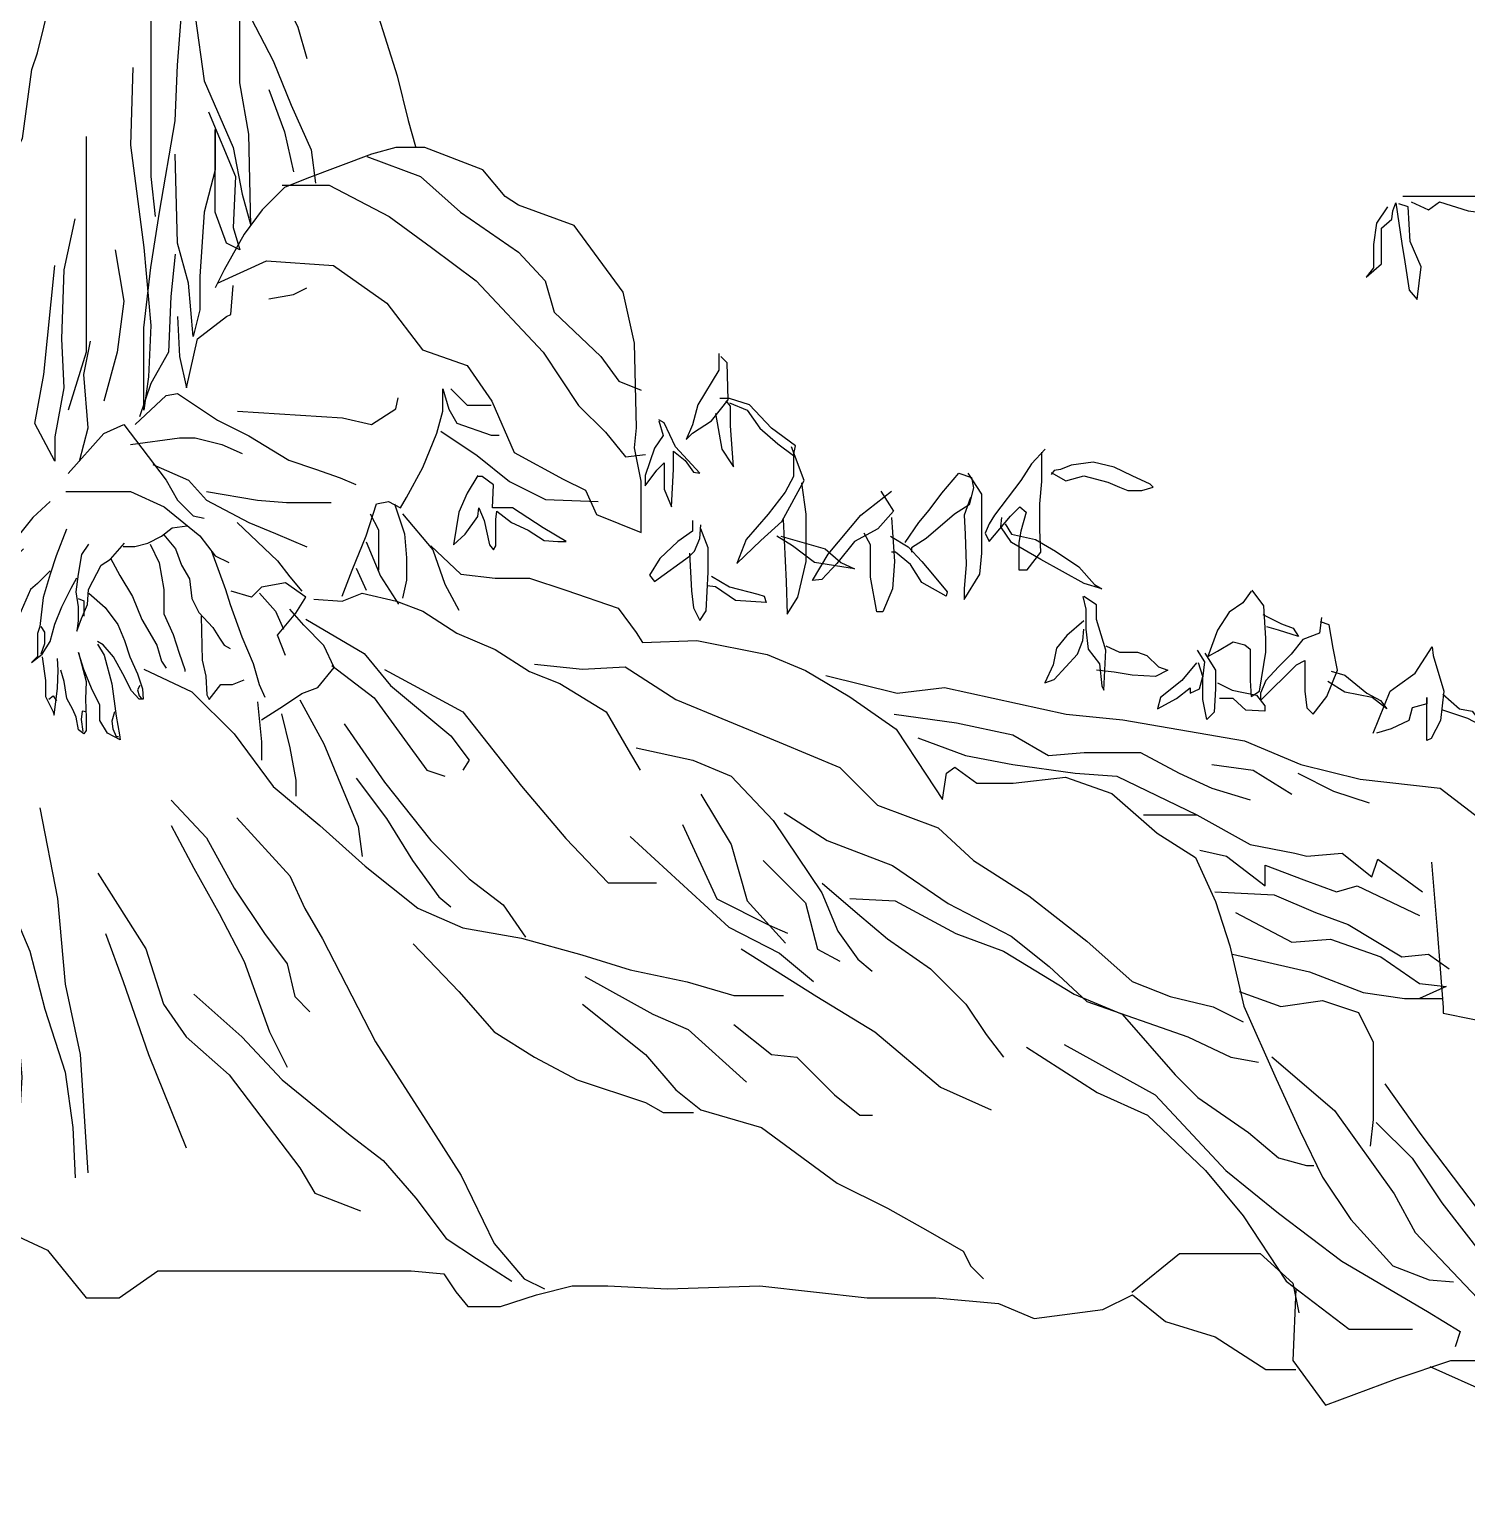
# Model space of a CAD drawing. Extents: x 421 to 2281, y 1882 to 2621.
# Drawn here: x 1337.5 to 1595.6, y 2084.9 to 2350.4 of the extents above; entities that cross this region are included whole.
import ezdxf

# ---------------------------------------------------------------- set-up
doc = ezdxf.new("R2010")
doc.units = 0
doc.header["$LTSCALE"] = 10
doc.header["$MEASUREMENT"] = 0
for name, color, linetype in [('3', 3, 'CONTINUOUS'), ('4', 4, 'CONTINUOUS'), ('7', 7, 'CONTINUOUS'), ('BH', 3, 'CONTINUOUS')]:
    doc.layers.add(name, color=color, linetype=linetype)

msp = doc.modelspace()

# ---------------------------------------------------------------- hatches: boundary and pattern name
at = {"layer": 'BH'}
h = msp.add_hatch(dxfattribs=at)
h.set_pattern_fill('ESCHER', color=256, scale=50, style=0)
h.set_pattern_definition([(59.99999999999999, (-210.0000000001455, -314.9999999998254), (-59.99999997655987, -1.353315237651032e-08), [55.00000000000001, -5]), (180, (-210.0000000001455, -314.9999999998254), (29.99999999999999, -51.9615242), [55.00000000000001, -5]), (300.0000000000001, (-210.0000000001455, -314.9999999998254), (59.99999997655987, -1.353315237651032e-08), [55.00000000000001, -5]), (59.99999999999999, (-205.0000000001455, -314.9999999998254), (-59.99999997655987, -1.353315237651032e-08), [10, -50]), (300.0000000000001, (-205.0000000001455, -314.9999999998254), (59.99999997655987, -1.353315237651032e-08), [10, -50]), (59.99999999999999, (-212.5000000001455, -310.6698729998254), (-59.99999997655987, -1.353315237651032e-08), [10, -50]), (180, (-212.5000000001455, -310.6698729998254), (29.99999999999999, -51.9615242), [10, -50]), (300.0000000000001, (-212.5000000001455, -319.3301269998254), (59.99999997655987, -1.353315237651032e-08), [10, -50]), (180, (-212.5000000001455, -319.3301269998254), (29.99999999999999, -51.9615242), [10, -50]), (59.99999999999999, (-230.0000000001455, -314.9999999998254), (-59.99999997655987, -1.353315237651032e-08), [10, -50]), (300.0000000000001, (-230.0000000001455, -314.9999999998254), (59.99999997655987, -1.353315237651032e-08), [10, -50]), (59.99999999999999, (-200.0000000001455, -332.3205080498254), (-59.99999997655987, -1.353315237651032e-08), [10, -50]), (180, (-200.0000000001455, -332.3205080498254), (29.99999999999999, -51.9615242), [10, -50]), (300.0000000000001, (-200.0000000001455, -297.6794919498254), (59.99999997655987, -1.353315237651032e-08), [10, -50]), (180, (-200.0000000001455, -297.6794919498254), (29.99999999999999, -51.9615242), [10, -50]), (0, (-200.0000000001455, -306.3397459498254), (-30, 51.9615242), [35, -25]), (0, (-200.0000000001455, -323.6602540498254), (-30, 51.9615242), [35, -25]), (120, (-207.5000000001455, -302.0096189498254), (-59.99999997655987, 1.353317458097081e-08), [34.99999999999999, -24.99999999999999]), (120, (-222.5000000001455, -310.6698729998254), (-59.99999997655987, 1.353317458097081e-08), [34.99999999999999, -24.99999999999999]), (240, (-222.5000000001455, -319.3301269998254), (29.99999997655985, -51.96152421353317), [35, -25]), (240, (-207.5000000001455, -327.9903810498254), (29.99999997655985, -51.96152421353317), [35, -25])])
h.paths.add_polyline_path([(2250.785033915906, 2604.084627953558), (2250.785033915906, 1904.084627953558), (450.7850339159058, 1904.084627953558), (450.7850339159058, 2604.084627953558)])
edge = h.paths.add_edge_path(flags=16)
edge.add_arc((1353.992238578665, 1661.711026250873), 409.8662078151122, 48.69815733620379, 131.3018426637964, ccw=False)
edge.add_line((1624.514522042849, 1969.620107731208), (1923.898642566484, 2318.882168490332))
edge.add_arc((1353.992238578664, 1661.711026250873), 869.8662078151121, 49.0677932279539, 130.932206772046)
edge.add_line((784.0858345908446, 2318.882168490333), (1083.469955114479, 1969.620107731208))

# ---------------------------------------------------------------- linework, layer by layer
at = {"layer": '3'}
for points in [[(1359.242210906784, 2388.4348418712), (1365.248357325833, 2368.04388728421), (1367.25040684859, 2362.44637039789), (1367.25040684859, 2352.850626589804), (1368.852045607106, 2341.255769823431), (1374.057372646898, 2329.261090063324), (1375.659011405415, 2320.864814231249), (1377.260650163932, 2315.267297344929), (1376.860241548913, 2331.660026015345), (1375.258602790396, 2340.855946829697), (1375.258602790396, 2354.050094565815), (1372.05532312414, 2362.846192386432), (1370.053275750605, 2376.440163116285)], [(1356.038931240529, 2343.654705775452), (1355.638522625511, 2329.660913057058), (1358.040980763285, 2311.269071428354), (1359.242210906784, 2297.275278709959), (1358.841800142544, 2288.079357895608), (1358.040980763285, 2282.082018015554), (1358.040980763285, 2296.875455716226), (1359.242210906784, 2307.670667500322), (1360.843849665301, 2317.66623329695), (1363.646718567316, 2334.058961967366), (1364.047127182334, 2344.054527763995), (1364.847946561593, 2354.050094565815), (1363.646718567316, 2360.847079428145)], [(1381.264749209445, 2360.047434445868), (1385.669256869977, 2350.851513631517), (1387.270895628494, 2345.253995740006)], [(1376.459830784673, 2354.050094565815), (1381.264749209445, 2344.854173751463), (1384.468026726478, 2336.857720913122), (1388.071715007753, 2328.861268074781), (1388.872536536233, 2322.863928194728)], [(1380.463929830187, 2339.656478853686), (1383.266798732203, 2332.059849009079), (1384.86843749072, 2324.863041153015)], [(1369.652864986366, 2335.658252937111), (1374.457783411138, 2324.063396170738), (1374.057372646898, 2314.867475356386), (1375.258602790396, 2310.86924843462), (1372.856142503399, 2312.068716410631), (1370.854095129865, 2317.66623329695), (1370.854095129865, 2327.661800098771), (1370.854095129865, 2332.459670997622), (1370.854095129865, 2325.262864146749), (1368.852045607106, 2317.66623329695), (1368.051226227849, 2306.071376530577), (1368.051226227849, 2300.074036650523), (1366.84999608435, 2295.27616474648), (1366.049176705092, 2304.871908554566), (1364.047127182334, 2312.068716410631), (1363.646718567316, 2328.061622087313)], [(1347.630326683704, 2331.260203021611), (1347.630326683704, 2307.670667500322), (1347.630326683704, 2292.477406805916), (1344.427047017448, 2282.082018015554)], [(1345.628277160947, 2316.466765320939), (1343.62622763819, 2307.270844506588), (1343.22581687395, 2294.876342757938), (1343.62622763819, 2286.080243932129), (1342.024588879674, 2277.284146111511), (1342.024588879674, 2272.886097201203), (1338.420900598399, 2279.683082063533), (1340.022539356916, 2288.47917988415), (1342.024588879674, 2308.070489488864)], [(1352.835653723495, 2310.86924843462), (1354.437292482012, 2301.673327620269), (1353.236062338513, 2292.477406805916), (1350.833604200738, 2283.681307980107)], [(1363.646718567316, 2310.069603452343), (1362.845899188058, 2302.472972602545), (1362.445488423818, 2292.477406805916), (1359.242210906784, 2286.879889919597), (1357.240161384027, 2280.882550039543)], [(1380.463929830187, 2302.073150614002), (1384.86843749072, 2302.872795596279), (1387.270895628494, 2304.07226357229)], [(1346.429096540206, 2272.886097201203), (1348.030735298723, 2278.883437081256), (1347.229915919464, 2288.47917988415), (1348.431146062962, 2294.476519764204)], [(1374.85560436313, 2281.874375590221), (1393.674865148757, 2280.67490761421), (1398.880192188548, 2279.4754396382), (1403.28469984908, 2282.274198583955), (1403.685110613321, 2284.273311542242)], [(1413.169785704677, 2285.867215288397), (1416.065626999609, 2282.975619250782), (1417.87552942071, 2282.975619250782), (1420.409391091031, 2282.975619250782)], [(1355.635932813261, 2275.877035710168), (1364.444950283548, 2277.076503686178), (1367.247817036342, 2277.076503686178), (1372.052735461114, 2275.877035710168), (1375.656423742388, 2274.277745745614)], [(1341.194707723468, 2265.684863486597), (1338.067540597428, 2262.770453228433), (1334.731894660014, 2258.607011007676), (1332.021683007498, 2254.859913109513), (1330.770816586926, 2251.737330690051), (1329.728426828506, 2249.447437920971), (1328.894515881458, 2247.365716307996), (1328.060604934411, 2244.034962732429), (1327.01821517599, 2241.745068958156), (1327.435170649514, 2240.912380312967), (1329.728426828506, 2242.577757603347), (1330.353861113403, 2243.826790571131), (1331.604727533974, 2246.324855501509), (1333.064072765918, 2249.447437920971), (1334.106460375117, 2252.570019335241), (1334.940373471388, 2255.692601754703), (1336.39971655411, 2257.149805878593)], [(1369.249866559098, 2267.480760883284), (1378.459292644403, 2265.881469913539), (1383.664619684195, 2265.481646919805), (1391.672815626001, 2265.481646919805)], [(1403.034339023391, 2265.264596158771), (1404.844239295467, 2259.842853965154), (1405.206218920078, 2255.50546041128), (1405.206218920078, 2251.52951673902), (1404.482259670857, 2248.27647182489)], [(1398.690574931969, 2263.457348760899), (1400.138495579434, 2260.565752723283), (1400.138495579434, 2257.312707809152), (1400.138495579434, 2253.336764136893)], [(1344.113398187357, 2260.68873262065), (1342.237097481889, 2255.900773916), (1341.194707723468, 2252.570019335241), (1339.943841302896, 2248.406577114484), (1339.318407018, 2243.202274087239), (1338.901451544475, 2241.953241119454), (1338.901451544475, 2237.789798898697), (1337.859061786055, 2236.748938092209), (1339.735362491524, 2238.206143221292), (1341.194707723468, 2240.496035990372), (1342.028618670515, 2243.618618409834), (1343.279485091088, 2246.741199824104), (1344.947309134405, 2250.071954404863), (1345.989696743604, 2251.945502851348)], [(1354.328810512526, 2257.566150201188), (1356.413590029367, 2257.566150201188), (1358.70684620836, 2258.19066668508), (1361.208579049503, 2259.439699652865), (1363.084879754972, 2260.896904781947), (1365.795091407488, 2261.313249104543)], [(1361.625534523027, 2259.647871814163), (1363.710314039869, 2257.149805878593), (1364.752703798289, 2254.235396625621), (1366.212046881013, 2251.737330690051), (1366.629004503758, 2248.198404953186), (1367.87987092433, 2245.700339017617), (1370.381603765473, 2242.994101925941), (1371.632472335267, 2241.120552474265), (1372.466383282314, 2239.87151950648), (1373.508773040735, 2239.247003022587)], [(1374.799412537791, 2261.857786089201), (1382.039017924145, 2254.990246379326), (1384.210897820832, 2252.098650341709), (1386.382779866542, 2249.568504185708)], [(1348.074476260445, 2257.982494523783), (1346.823609839873, 2256.108946077298), (1346.198175554977, 2252.570019335241), (1345.781220081452, 2249.447437920971), (1346.198175554977, 2246.741199824104), (1346.198175554977, 2244.243134893726), (1345.989696743604, 2242.369585442049), (1346.823609839873, 2244.659479216321), (1347.865997449072, 2247.157544146699), (1348.074476260445, 2249.863782243566), (1350.367732439438, 2254.235396625621), (1352.035554333534, 2255.276257432108), (1354.537289323899, 2258.19066668508)], [(1359.123801681883, 2257.982494523783), (1360.791623575979, 2254.651740948215), (1361.625534523027, 2249.863782243566), (1361.625534523027, 2245.492166856319), (1363.293358566344, 2241.745068958156), (1364.335748324766, 2238.414315382589), (1365.378135933964, 2235.499905124425), (1365.378135933964, 2235.08356080183)], [(1397.966613533723, 2258.397056448896), (1400.500475204045, 2252.25241549715), (1403.758298272612, 2247.192123185147)], [(1352.035554333534, 2255.484429593405), (1353.703378376851, 2252.361847173944), (1355.996634555843, 2248.614749275781), (1357.664456449939, 2244.451307055023), (1360.374668102456, 2239.87151950648), (1361.208579049503, 2236.957110253507), (1362.042492145773, 2235.708077285722)], [(1341.194707723468, 2253.194535819133), (1338.901451544475, 2250.904642044861), (1337.650585123904, 2249.863782243566), (1335.565805607062, 2245.075822533724), (1335.148850133538, 2242.785929764644), (1334.731894660014, 2239.455175183885), (1333.897983712967, 2237.373454576102), (1332.855593954546, 2235.499905124425), (1331.604727533974, 2234.042699995342), (1330.770816586926, 2233.834527834045), (1330.770816586926, 2236.332593769615), (1331.396248722601, 2238.622487543887), (1331.813204196125, 2240.704208151669), (1332.021683007498, 2243.618618409834), (1332.23015966965, 2246.533027662806), (1332.647117292395, 2248.614749275781), (1333.064072765918, 2249.863782243566)], [(1396.156713261646, 2253.698213013408), (1397.966613533723, 2249.722269341148)], [(1348.139325968054, 2249.203793761137), (1351.041420925782, 2246.610991709068), (1353.332548071562, 2243.560635171224), (1354.554481546432, 2240.662797465371), (1355.470931115328, 2237.764958754418), (1356.845608692211, 2234.714603221672), (1357.762058261108, 2231.969282337612), (1357.914800214096, 2230.139069420005), (1357.151092598186, 2230.139069420005), (1355.776415021303, 2231.664246683828), (1354.248997640459, 2234.714603221672), (1352.568838306627, 2237.764958754418), (1350.735937019808, 2239.900208330909), (1349.666743348899, 2240.510279638478)], [(1383.486938571611, 2238.002121040345), (1382.039017924145, 2241.616615836089), (1385.296838843687, 2245.592560513448), (1387.106741264788, 2248.484155545965), (1383.486938571611, 2251.014301701966), (1379.143174480188, 2250.291402943837), (1377.333274208112, 2248.484155545965), (1373.713471514935, 2249.568504185708)], [(1378.781194855578, 2249.207054304094), (1381.67703615051, 2245.954009389963), (1383.124958947, 2242.700964475833)], [(1346.198175554977, 2248.198404953186), (1347.240565313397, 2247.782060630591), (1347.240565313397, 2246.533027662806), (1347.240565313397, 2245.075822533724)], [(1379.143174480188, 2226.435738900081), (1383.124958947, 2228.965885056082), (1386.382779866542, 2231.134582335569), (1389.278623310499, 2232.218929970213), (1392.174464605431, 2235.833424765957), (1390.36456218433, 2239.809368438217), (1386.744759491153, 2243.423863233962), (1384.210897820832, 2246.315459271578)], [(1368.296826397854, 2245.075822533724), (1368.505303060005, 2237.165282414804), (1369.130737344901, 2234.25087215664), (1369.339216156274, 2230.920118581073), (1369.756171629798, 2230.087429935882), (1371.840948997417, 2232.793668032749), (1373.925728514258, 2232.793668032749), (1376.010505881878, 2233.626355672748)], [(1387.106741264788, 2244.508211873705), (1397.604167570685, 2238.363570921959), (1402.309911286718, 2232.580379851827), (1413.169319366249, 2223.544142862465), (1416.427142434816, 2219.206749308591), (1415.341201411959, 2217.399502915818)], [(1339.526885829372, 2243.202274087239), (1340.152317965048, 2242.161413280752), (1340.152317965048, 2240.079691667777), (1339.526885829372, 2238.206143221292)], [(1349.666743348899, 2240.052726157801), (1350.888678972796, 2238.069994408203), (1352.263354400652, 2232.884389298966), (1353.027064165587, 2227.08871288216), (1353.63802982851, 2223.73332169563), (1353.790771781497, 2222.818214734277), (1351.499646784743, 2224.038357349415), (1350.124969207861, 2226.326123747699), (1350.124969207861, 2229.071444631759), (1348.597551827016, 2232.121800164504), (1347.222876399158, 2235.477192356134), (1346.306424681236, 2238.527547888879), (1347.68110225812, 2233.341942779643), (1347.528360305132, 2230.139069420005), (1347.68110225812, 2226.783677228375), (1347.68110225812, 2224.495910830091), (1347.222876399158, 2223.885839522522), (1346.306424681236, 2224.648428656983), (1345.8482009713, 2226.936195055267), (1345.237233159352, 2228.308855497298), (1344.168039488443, 2230.291587246897), (1343.709815778509, 2233.341942779643), (1343.09884796656, 2235.324674529241)], [(1339.738529298897, 2237.764958754418), (1340.34949496182, 2233.494460606535), (1340.34949496182, 2230.596622900682), (1341.724172538702, 2227.851302016621), (1341.87691449169, 2227.241230709052), (1342.487880154612, 2232.121800164504), (1342.640622107599, 2235.324674529241), (1342.487880154612, 2237.459923100633)], [(1391.812484980821, 2236.194874647572), (1399.414069991785, 2230.41168257234), (1408.825557423851, 2217.399502915818), (1412.083378343393, 2216.315154276075)], [(1401.223970263862, 2235.471974884343), (1415.341201411959, 2227.881536416339), (1425.838629866882, 2214.507906878202), (1433.802194502457, 2205.110221012325), (1441.403779513421, 2197.158332662707), (1450.091305547241, 2197.158332662707)], [(1340.960462773767, 2230.139069420005), (1341.724172538702, 2230.749140727574), (1342.335138201625, 2229.83403376622)], [(1357.303832402148, 2232.579353645181), (1356.845608692211, 2231.81676451072), (1357.151092598186, 2230.749140727574), (1357.609316308121, 2230.291587246897)], [(1347.68110225812, 2227.851302016621), (1346.917392493185, 2228.003819843513), (1346.764650540197, 2226.478641574591), (1347.070134446171, 2224.343393003199)], [(1352.721580259614, 2227.851302016621), (1352.263354400652, 2226.173605920806), (1352.41609635364, 2224.800946483876), (1353.027064165587, 2223.428286041846), (1353.485287875524, 2223.428286041846)], [(1378.419215230968, 2229.688783814211), (1379.143174480188, 2222.459795227821), (1379.143174480188, 2219.206749308591)], [(1386.020800241932, 2230.050233695825), (1390.36456218433, 2222.098345346207), (1393.622385252897, 2214.146456996588), (1396.518226547829, 2207.278917286713), (1397.242187946073, 2201.857176098195)], [(1382.762977173365, 2227.520087539824), (1384.210897820832, 2221.375446588077), (1385.296838843687, 2215.592255517946), (1385.296838843687, 2212.70065948033)], [(1393.984364877507, 2225.712840141951), (1401.223970263862, 2215.230805636331), (1409.549516673072, 2204.748771130711), (1416.427142434816, 2197.881231420836), (1422.580806798314, 2193.182388990447), (1426.562589116102, 2187.399197920315)], [(1446.471502854064, 2221.375446588077), (1456.606951684375, 2219.206749308591), (1463.484575297094, 2216.315154276075), (1471.086162457083, 2208.363265926456), (1479.773688490904, 2195.351085264834), (1482.669529785836, 2188.483545554959), (1486.289332479013, 2183.423253242956), (1488.823194149335, 2181.254556968569)], [(1396.156246923219, 2215.953704394461), (1401.585952037497, 2208.72471580807), (1406.291693604505, 2201.134276334967), (1410.997437320538, 2194.628186506705), (1413.169319366249, 2192.820939108833)], [(1362.91680636976, 2211.995359010311), (1369.261149424847, 2205.207816179128), (1374.245991317712, 2196.157759070883), (1379.683998115625, 2188.012707673463), (1383.762505900341, 2182.582673408515), (1385.122007062564, 2176.700136288156), (1387.841011536034, 2173.985119155683)], [(1458.054872331842, 2213.062109361944), (1463.484575297094, 2204.025872372582), (1466.380418741051, 2193.905287748576), (1473.25804235377, 2186.314849280572)], [(1339.352102365709, 2210.637850444075), (1342.524273893252, 2194.347747649234), (1343.8837772045, 2178.962650565217), (1346.602781677969, 2166.292570613674), (1347.962282840191, 2145.024937414398)], [(1473.036477874657, 2209.73284473325), (1480.740322091967, 2204.755313323716), (1492.522674093992, 2200.230284769593), (1502.492355730697, 2193.442741938409), (1513.821540678648, 2187.56020481805), (1520.619050787808, 2182.130170553103), (1527.41656089697, 2175.795130577332), (1545.543255954082, 2169.46009060156), (1553.247102320416, 2165.840067758262), (1558.231942064256, 2164.935062047438)], [(1362.91680636976, 2207.470330456189), (1366.995312005452, 2199.777781914181), (1371.526986844242, 2191.632730516761), (1376.058659534007, 2183.035176263927), (1380.590334372798, 2170.365096312385), (1383.762505900341, 2164.030056336613)], [(1454.797049263274, 2207.640367168327), (1460.950713626772, 2194.266736625091), (1470.362201058838, 2189.567894194703), (1473.620024127405, 2188.122096678444)], [(1445.385563980233, 2205.471669888841), (1463.122595672484, 2189.206444313088), (1472.17210347994, 2184.507601882699), (1478.325767843438, 2179.447309570697)], [(1547.701691550271, 2202.988236739763), (1552.499922855902, 2201.923526740227), (1559.430700453358, 2196.599976742547), (1559.430700453358, 2200.326461740923), (1566.361478050814, 2197.664686742083), (1572.225984651383, 2195.535266743012), (1575.957940662077, 2196.599976742547), (1587.153812992207, 2191.276426744868)], [(1469.276260035983, 2201.134276334967), (1476.877845046947, 2193.543837866962), (1479.049727092659, 2185.230500640829), (1483.031509410446, 2183.061804366441)], [(1479.833987983818, 2197.062764781707), (1486.178331038905, 2191.632730516761), (1491.616339985844, 2187.107701962638), (1499.320184203153, 2181.677667697691), (1505.66452725824, 2175.34262772192), (1509.289865839857, 2169.912593456972), (1512.462037367401, 2165.840067758262)], [(1484.818827727658, 2194.347747649234), (1492.975841148066, 2193.895244793822), (1503.851859041943, 2188.012707673463), (1512.462037367401, 2184.845187685577), (1525.1507256266, 2177.152639143568), (1533.760903952057, 2173.532616300271), (1543.277418534687, 2162.672547770377), (1547.355926319403, 2158.600022071666), (1556.41927384796, 2152.264982095895), (1561.857280645873, 2147.739954546872), (1566.842122538738, 2146.382445980635), (1568.201625849985, 2146.382445980635)], [(1327.116583309609, 2187.107701962638), (1328.476086620856, 2179.415153420629), (1330.288754837152, 2173.080113444858), (1333.007759310623, 2166.745073469086), (1334.820429675943, 2158.147519216254), (1335.273596730017, 2146.834948836047), (1336.179930838165, 2162.220044914964), (1335.273596730017, 2173.080113444858), (1335.273596730017, 2180.772661986866), (1335.273596730017, 2190.275221950524), (1337.539434149413, 2184.845187685577), (1340.258438622882, 2174.437622011095), (1343.8837772045, 2163.125050625789), (1345.243278366722, 2153.169987806719), (1345.696445420795, 2144.119931703574)], [(1351.134454367734, 2188.012707673463), (1354.306625895278, 2179.415153420629), (1358.838300734068, 2166.292570613674), (1365.63581084323, 2149.549964963421)], [(1406.42087364722, 2186.202696251813), (1414.577887067629, 2177.605141998981), (1420.922230122716, 2170.365096312385), (1428.17290728595, 2165.840067758262), (1435.876753652284, 2161.767542059552), (1448.112272708384, 2157.695016360842), (1451.284444235927, 2155.885004939193), (1456.722451033841, 2155.885004939193)], [(1465.332631508323, 2185.297690540989), (1478.92765387567, 2176.700136288156), (1489.350502566448, 2170.365096312385), (1501.132854568475, 2160.410033493315), (1510.19620209703, 2156.337507794605)], [(1437.236254814506, 2180.320159131454), (1449.471773870606, 2173.532616300271), (1455.816116925693, 2170.817599167797), (1466.238965616471, 2161.31503920414)], [(1554.761707214117, 2177.620451675404), (1562.258838864197, 2174.946830573208), (1569.755970514277, 2176.016278612047), (1576.182081822183, 2173.877382534369), (1578.859629454076, 2168.530140329977), (1578.859629454076, 2159.974555014167), (1578.859629454076, 2154.627312809775), (1578.324120357503, 2149.814795629901)], [(1366.995312005452, 2177.152639143568), (1375.605492479934, 2169.46009060156), (1382.856169643169, 2161.767542059552), (1395.091688699268, 2151.812479240482), (1400.982864700281, 2147.287451691459), (1406.874040701295, 2140.499908860276), (1412.312049648232, 2133.25986317368), (1417.750058595172, 2129.639840330382), (1424.094401650259, 2125.567314631672)], [(1463.9731303461, 2171.722604878621), (1470.770640455262, 2166.292570613674), (1475.302313145027, 2165.840067758262), (1482.099825403214, 2159.052524927079), (1486.631498092979, 2155.43250208378), (1488.897335512374, 2155.43250208378)], [(1516.540545152117, 2167.650079179911), (1529.229231262291, 2159.505027782491), (1538.292578790847, 2155.43250208378), (1548.715427481626, 2145.47744026981), (1555.512937590786, 2137.33238887239), (1563.21678395712, 2125.567314631672), (1574.545968905072, 2116.969760378839), (1582.249813122381, 2116.969760378839), (1585.875151703999, 2116.969760378839)], [(1579.395138550649, 2154.092588790356), (1585.821252007581, 2147.675899552224), (1591.176345122341, 2139.655037250734), (1598.67347677242, 2130.030002890987), (1605.099590229353, 2127.89110580821), (1617.951817143217, 2117.196623409624), (1620.629362626085, 2113.988278288009)], [(1535.483366843321, 2123.613312647756), (1544.051518835572, 2130.564726910407), (1558.510273039157, 2130.564726910407), (1564.400875250491, 2125.217484706014), (1565.471893443638, 2119.870243506721)], [(1589.034308736048, 2110.245209146974), (1599.744497114593, 2105.4326919671), (1608.312646957819, 2103.293794884323), (1611.525703686285, 2103.293794884323)]]:
    msp.add_lwpolyline(points, dxfattribs=at)
at = {"layer": '4'}
for points in [[(1461.295337725357, 2292.249276836656), (1461.295337725357, 2289.229012979491), (1457.514463458231, 2282.999719527914), (1456.569244891451, 2279.413156448806), (1455.434983041118, 2276.770425071238), (1456.569244891451, 2277.903024520224), (1459.972030442447, 2280.168222413097), (1462.996729426343, 2283.943551229454), (1462.807686142792, 2290.550379170826), (1461.673424292459, 2291.682977614712)], [(1460.728205725678, 2281.489587599332), (1461.86246757601, 2275.071526400307), (1463.563861426022, 2272.428796027838), (1463.941947993124, 2271.862496805895), (1463.37481814247, 2279.224389706459), (1463.37481814247, 2282.810952785567), (1462.61864285924, 2283.754785492205)], [(1463.185774858919, 2283.37725200751), (1466.399517126365, 2282.055886821276), (1468.66804082703, 2278.846856221763), (1471.881785243501, 2276.015359106947), (1474.71743879482, 2273.938927956421), (1475.095527510947, 2275.63782662735), (1470.747521244143, 2278.846856221763), (1466.777603693467, 2282.999719527914), (1463.185774858919, 2284.132317971801), (1461.484381008908, 2284.132317971801)], [(1450.519846923661, 2280.168222413097), (1451.276020057866, 2277.525491035529), (1449.763671640431, 2275.260293142655), (1448.06227779042, 2270.352364877313), (1448.06227779042, 2268.464699464035), (1450.141758207533, 2271.296196578852), (1451.465065490443, 2272.617562770186), (1451.465065490443, 2270.352364877313), (1451.465065490443, 2267.898400242092), (1452.788370624326, 2264.689369642579), (1453.166457191429, 2271.484963321199), (1453.166457191429, 2274.127694698768), (1453.166457191429, 2274.693993920712), (1455.245937608542, 2272.995095249782), (1456.758288175001, 2270.918664099256), (1457.892550025334, 2270.729897356908), (1453.544545907555, 2275.449059885003), (1451.465065490443, 2279.790688928402), (1450.519846923661, 2280.356988150345)], [(1474.71743879482, 2273.938927956421), (1474.71743879482, 2270.163598134965), (1473.205090377384, 2267.332101020148), (1470.18039139349, 2263.368004456345), (1466.210473842814, 2258.837608670598), (1464.509079992803, 2254.495979627199), (1468.857084110581, 2258.64884192825), (1472.637958377706, 2262.04663927011), (1476.607875928382, 2269.408532170674), (1474.339352227717, 2275.449059885003)], [(1519.89888456774, 2275.071526400307), (1517.441315434499, 2272.428796027838), (1515.550878300937, 2269.408532170674), (1510.824785467031, 2263.179237713997), (1509.87956690025, 2261.669105785415), (1509.123393766045, 2259.970208119584), (1509.87956690025, 2258.460076191002), (1513.660441167375, 2262.990471976749), (1515.361835017387, 2264.689369642579), (1516.496096867719, 2263.74553794104), (1515.550878300937, 2260.34774059918), (1515.172791733835, 2258.271309448654), (1515.172791733835, 2253.363381183312), (1516.685140151269, 2253.363381183312), (1519.142709284511, 2256.572410777725), (1518.95366600096, 2260.536507341528), (1518.95366600096, 2265.255669869622), (1519.331752568062, 2269.219765428326), (1519.331752568062, 2273.938927956421), (1519.331752568062, 2274.505227178364)], [(1418.005064052552, 2270.34767206749), (1416.114626918991, 2267.138642473077), (1414.602276352531, 2263.740845131217), (1413.65705778575, 2257.889084159236), (1415.736538202863, 2259.776749572513), (1418.005064052552, 2262.985779166926), (1418.194107336104, 2264.495911095508), (1419.139325902886, 2262.230713202635), (1420.084544469667, 2257.889084159236), (1420.840719752897, 2256.945251452597), (1421.218806319999, 2257.700317416888), (1421.218806319999, 2262.419479944982), (1421.40784960355, 2263.929611873565), (1424.054462020343, 2261.853180723039), (1427.079161004237, 2260.531815536805), (1429.914816704581, 2258.644150123527), (1432.372383688798, 2258.455383381179), (1433.884734255257, 2258.455383381179), (1429.72577342103, 2260.9093480164), (1424.243505303894, 2264.495911095508), (1420.65167432032, 2264.495911095508), (1420.840719752897, 2268.648774401659), (1418.761239335783, 2270.158906330242), (1418.005064052552, 2270.158906330242)], [(1494.756071980776, 2258.271309448654), (1497.213638964992, 2261.857872527763), (1499.104076098555, 2264.123070420636), (1501.372601948245, 2267.1433342778), (1504.397300932139, 2270.729897356908), (1506.665824632804, 2269.974831392617), (1507.043913348932, 2268.087166984439), (1506.287738065702, 2265.066903127275), (1503.641125648909, 2263.368004456345), (1498.5369462479, 2259.026375412946), (1495.890333831108, 2257.327476742016), (1495.890333831108, 2256.572410777725)], [(1506.476781349254, 2266.388268313509), (1505.34251949892, 2263.179237713997), (1505.531562782472, 2259.781441377237), (1505.720606066023, 2254.307212884851), (1505.34251949892, 2249.965583841452), (1505.34251949892, 2248.077919433274), (1508.178175199264, 2252.608315219021), (1508.556261766366, 2256.383644035377), (1508.556261766366, 2261.102806563471), (1508.556261766366, 2266.954567535452), (1506.09869478215, 2270.729897356908)], [(1520.995039906496, 2270.857132909591), (1523.641652323288, 2269.347000981009), (1526.855394590734, 2270.290833687648), (1531.203398708513, 2269.158234238661), (1533.282881274651, 2268.214402537122), (1534.795229692087, 2267.648102310079), (1537.252798825328, 2267.648102310079), (1539.332279242441, 2268.214402537122), (1538.765147242762, 2268.780701759065), (1535.551404975316, 2270.290833687648), (1532.337662707871, 2271.80096561623), (1528.556788440746, 2272.744798322869), (1524.58687089007, 2272.178498095826), (1522.696433756507, 2271.423432131535), (1521.562171906175, 2271.234666394286), (1520.995039906496, 2270.479600429995)], [(1472.827001661258, 2262.424171749706), (1473.394133660936, 2251.286949027687), (1473.583176944488, 2245.435188055705), (1475.47361407805, 2248.45545191287), (1476.985964644509, 2254.873513111894), (1476.985964644509, 2263.368004456345), (1476.229789361279, 2269.030998685978)], [(1490.408065713972, 2267.520867762496), (1492.676591563662, 2263.934303678288), (1489.840935863319, 2260.725274083875), (1485.681975029092, 2258.460076191002), (1482.468230612621, 2254.495979627199), (1479.821620344853, 2251.664482512382), (1478.120226494842, 2251.475715770034), (1480.955882195186, 2256.194878298129), (1486.816236879425, 2263.179237713997), (1492.298502847535, 2267.520867762496)], [(1456.56997770898, 2262.230713202635), (1456.56997770898, 2260.343048794457), (1453.923367441213, 2258.455383381179), (1450.709623024743, 2255.435119524015), (1448.81918589118, 2252.41485667195), (1449.764404457962, 2251.282257222963), (1456.002847858327, 2255.81265300871), (1456.948066425109, 2256.756485715349), (1457.89328499189, 2259.021683608222), (1458.082328275441, 2261.475647238344)], [(1492.298502847535, 2262.801705234401), (1492.865634847213, 2254.873513111894), (1492.487548280112, 2249.965583841452), (1490.7861544301, 2245.812721540401), (1489.651892579767, 2245.812721540401), (1488.517630729435, 2252.042014991978), (1488.517630729435, 2257.893775963959), (1487.383366730078, 2259.970208119584)], [(1512.715222600594, 2261.669105785415), (1513.849484450927, 2259.781441377237), (1518.19749071773, 2258.837608670598), (1521.789321701303, 2256.761177520072), (1525.948282535531, 2253.929680405255), (1528.783938235874, 2250.720649805743), (1530.107243369758, 2249.965583841452), (1526.893501102312, 2250.909416548091), (1519.142709284511, 2255.25104559149), (1513.849484450927, 2258.271309448654), (1511.959049466389, 2261.102806563471), (1512.148092749941, 2262.801705234401)], [(1456.002847858327, 2256.378952230653), (1456.38093442543, 2249.583358552033), (1456.759020992532, 2246.563094694869), (1457.89328499189, 2244.297896801995), (1459.027546842221, 2245.996795472925), (1459.405633409325, 2252.981155893893), (1459.405633409325, 2257.322784937292), (1458.082328275441, 2260.720581274053)], [(1472.448915094154, 2259.403907892541), (1480.388750195507, 2257.138709999668), (1483.22440589585, 2254.684746369546), (1485.681975029092, 2253.55214692056), (1478.498313061945, 2254.684746369546), (1474.528395511268, 2257.705010226711), (1471.692739810925, 2259.403907892541)], [(1492.109459563983, 2259.403907892541), (1495.323203980454, 2257.516243484363), (1497.78077096467, 2254.873513111894), (1499.671208098233, 2252.608315219021), (1502.317820515026, 2249.399284619508), (1502.128775082449, 2248.644218655217), (1497.78077096467, 2251.098183290439), (1495.701290547558, 2254.307212884851), (1493.054678130765, 2256.572410777725), (1492.298502847535, 2256.572410777725)], [(1459.972765409003, 2252.226089929602), (1463.186507676449, 2250.338424516324), (1468.290687077458, 2249.01705933009), (1469.424948927791, 2248.639526850494), (1469.803037643917, 2247.506927401508), (1464.320769526782, 2247.884460886203), (1460.728940692233, 2250.338424516324), (1459.216590125773, 2250.527191258672)], [(1480.52645542046, 2234.39718172607), (1493.321739618484, 2231.203051727462), (1501.851926934809, 2232.267761726999), (1523.710535022115, 2227.476566729087), (1533.840134206333, 2226.411856729551), (1555.698742293639, 2222.685371731176), (1565.828341477858, 2218.426531733032), (1576.491077235033, 2215.764756734193), (1590.885771151926, 2214.167691734889), (1597.816548749382, 2208.84414173721), (1606.879874787689, 2204.052946739298), (1617.009473971907, 2197.664686742083), (1623.407114996407, 2194.470556743476), (1628.205346302037, 2193.40584674394), (1635.136123899494, 2188.614651746028), (1635.136123899494, 2186.485231746957)], [(1492.788603045527, 2227.476566729087), (1503.984475375659, 2225.879501729783), (1514.114074559878, 2223.750081730712), (1520.511715584377, 2220.023596732336), (1526.909356608877, 2220.555951732104), (1537.038955793096, 2220.555951732104), (1543.969733390552, 2216.829466733729), (1549.834237842096, 2214.167691734889), (1556.765017588576, 2212.038271735817)], [(1549.834237842096, 2218.426531733032), (1557.298154161533, 2217.361821733497), (1564.228931758989, 2213.102981735353)], [(1565.295204904902, 2216.829466733729), (1571.692845929401, 2213.635336735121), (1578.090489102927, 2211.50591673605)], [(1537.572092366052, 2209.376496736978), (1547.168554977315, 2209.376496736978), (1556.765017588576, 2204.052946739298), (1564.762068331946, 2202.455881739995), (1566.894616772795, 2201.923526740227), (1573.292257797296, 2202.455881739995), (1578.623625675883, 2198.197041741852), (1579.689898821795, 2201.391171740459), (1587.686949565164, 2195.535266743012)], [(1589.286361433057, 2200.858816740691), (1590.35263457897, 2188.614651746028), (1591.418907724882, 2174.773421752062), (1591.418907724882, 2173.708711752527), (1602.081643482057, 2171.579291753455), (1612.744379239232, 2168.917516754615), (1619.675156836688, 2163.061611757168), (1627.139073156125, 2152.946866761577), (1634.069850753582, 2152.946866761577), (1641.000628351038, 2152.41451176181)], [(1550.367374415052, 2195.535266743012), (1561.030110172226, 2195.002911743244), (1568.494026491664, 2191.808781744636), (1574.358530943208, 2189.679361745565), (1583.95499355447, 2183.823456748117), (1588.753224860101, 2184.355811747885), (1592.485180870794, 2181.694036749046)], [(1554.09933257477, 2191.808781744636), (1564.228931758989, 2186.485231746957), (1571.159709356445, 2187.017586746725), (1580.223035394752, 2183.823456748117), (1587.153812992207, 2179.032261750206), (1591.952044297838, 2178.499906750438), (1587.153812992207, 2176.370486751366)], [(1553.566196001814, 2184.355811747885), (1567.427753345752, 2181.161681749278), (1577.024213807989, 2177.435196750902), (1584.488130127426, 2176.370486751366), (1591.418907724882, 2176.370486751366)]]:
    msp.add_lwpolyline(points, dxfattribs=at)
at = {"layer": '7'}
for points in [[(1083.469955114479, 1969.620107731208, -0.3768899368627247), (1624.514522042849, 1969.620107731208), (1923.898642566484, 2318.882168490332, 0.3732105203369475), (784.0858345908446, 2318.882168490333)], [(1083.992238578665, 1976.693518441934, -0.3699396874964852), (1623.992238578664, 1976.693518441934), (1916.857740061367, 2318.350946344922, 0.3699396874964852), (791.1267370959622, 2318.350946344922)]]:
    msp.add_lwpolyline(points, format="xyb", close=True, dxfattribs=at)
for points in [[(1323.439203722789, 2422.945731909781), (1332.193142435301, 2422.613791256204), (1338.287654875985, 2420.954088679824), (1344.936215380711, 2419.294386103444), (1348.48211411943, 2417.192096219463), (1355.629254305175, 2413.997037166147), (1363.662040461753, 2409.652324193651), (1371.694828096857, 2403.970776726351), (1378.723516168679, 2396.283977862598), (1384.413407779842, 2389.265595900494), (1388.429801597394, 2381.244588240163), (1392.780893790848, 2371.218327800367), (1396.462587753972, 2361.192068052077), (1399.809583341195, 2353.839477293395), (1403.49127730432, 2342.142174253724), (1405.499473473833, 2334.121166593394), (1406.838271413017, 2329.442244824319)], [(1334.208488756757, 2280.096613530511), (1334.877886987087, 2288.786038783996), (1333.87378890233, 2296.807047135834), (1332.869690817573, 2302.822802708205), (1332.869690817573, 2316.525357835835), (1334.208488756757, 2326.885826380703), (1336.21668492627, 2330.896330556621), (1337.890182719882, 2343.262051189448), (1338.894280804639, 2346.269928975634), (1342.23997676747, 2359.887546296944), (1344.582874269936, 2369.579597248656), (1345.92167220912, 2379.940065793523), (1345.92167220912, 2388.963699843587), (1345.92167220912, 2395.982081805691), (1345.252272500265, 2403.668880669443), (1346.591070439449, 2409.684636933322), (1349.603366172244, 2416.703018895425)], [(1352.435242959255, 2387.635196888924), (1357.640569999046, 2376.04034012255), (1359.242210906784, 2363.246015380167), (1359.242210906784, 2351.651158613794), (1359.242210906784, 2342.055414805708), (1359.242210906784, 2332.059849009079), (1359.242210906784, 2324.063396170738), (1360.043030286042, 2316.866588314674)], [(1371.254503744883, 2304.871908554566), (1380.063519065947, 2308.870135476333), (1392.075814053267, 2308.070489488864), (1401.685648753591, 2301.273504626534), (1408.09220593688, 2292.877229799651), (1416.100401878685, 2290.078470853895), (1420.504909539218, 2283.681307980107), (1424.509008584731, 2274.485387165756), (1433.318023905796, 2269.687516266904), (1437.32212295131, 2267.688402303425), (1439.324170324845, 2263.290353393117), (1447.332366266652, 2260.091772458818), (1447.332366266652, 2262.49070841084), (1447.332366266652, 2269.28769327317), (1446.131138272375, 2275.285033153224), (1446.531546887393, 2278.883437081256), (1446.131138272375, 2294.076697775662), (1444.129088749618, 2303.272618590013), (1435.320073428554, 2315.267297344929), (1425.30982796399, 2318.865701272961), (1422.907369826215, 2320.464992242706), (1418.903270780701, 2325.262864146749), (1408.492616701119, 2329.261090063324), (1403.287287512107, 2329.261090063324), (1398.882779851575, 2328.061622087313), (1387.270895628494, 2323.663573177004), (1383.266798732203, 2322.064282207259), (1379.262699686688, 2318.066056290685), (1376.059422169655, 2313.668007380375), (1372.455733888381, 2307.270844506588), (1370.854095129865, 2304.07226357229)], [(1398.081960472316, 2327.661800098771), (1407.691797321861, 2324.063396170738), (1414.899173884409, 2317.66623329695), (1425.30982796399, 2310.469425440886), (1430.114746388762, 2305.271731548301), (1431.716385147279, 2299.674214661981), (1440.124989704104, 2291.67776182364), (1443.32826937036, 2287.27971190814), (1447.332366266652, 2285.680421943586)], [(1382.866387967962, 2322.464105200993), (1391.274994674009, 2322.464105200993), (1402.08605951783, 2316.866588314674), (1409.693844695396, 2311.269071428354), (1417.702040637202, 2305.271731548301), (1429.714335624522, 2292.477406805916), (1436.120892807811, 2282.881662997831), (1440.925811232584, 2278.083791093788), (1444.529497364636, 2273.685742183479), (1448.13318564591, 2274.085565177213)], [(1581.432375583031, 2318.600066352615), (1579.41866607652, 2315.675328162269), (1578.869471988647, 2311.836607716971), (1578.869471988647, 2307.632296379892), (1577.588019116944, 2305.987130331179), (1580.333989556309, 2308.363480173654), (1580.333989556309, 2314.761346912417), (1582.164634366861, 2316.40651195603), (1582.347699062819, 2317.868881553753), (1582.896893150692, 2319.331251151476), (1583.995281326438, 2312.019404167962), (1584.544475414311, 2308.729073075634), (1585.276734198143, 2303.610780488704), (1586.741249616779, 2301.965614439991), (1587.47350840061, 2307.815091825783), (1585.4597988941, 2312.384996064842), (1585.093669502185, 2318.600066352615), (1583.446087238565, 2319.148454700486)], [(1585.642863590058, 2319.514047602467), (1588.754961272313, 2318.051678004744), (1590.768672927848, 2319.514047602467), (1595.894482265639, 2317.868881553753), (1601.569485691304, 2317.137696754892), (1604.132389285686, 2317.868881553753), (1597.358997684277, 2320.428027847219), (1592.050123650527, 2320.428027847219), (1584.178346022396, 2320.428027847219)], [(1364.047127182334, 2298.874568674513), (1364.447537946575, 2291.67776182364), (1365.648765940851, 2286.080243932129), (1367.650815463609, 2294.876342757938), (1372.856142503399, 2298.874568674513), (1373.656964031879, 2299.274391668247), (1374.057372646898, 2304.472086566024)], [(1356.436752192521, 2279.4754396382), (1362.042489996551, 2284.673134535977), (1364.044539519308, 2285.072956524519), (1371.251916081856, 2280.275084620476), (1376.857653885886, 2277.476326679912), (1384.065030448434, 2273.078277769603), (1388.869946723985, 2271.478986799858), (1393.274454384517, 2269.879695830114), (1396.077323286533, 2268.680227854103)], [(1393.622851591325, 2248.637920701405), (1395.432751863401, 2253.336764136893), (1397.966613533723, 2259.481405088639), (1399.776515954824, 2265.264596158771), (1401.948398000535, 2265.626045035286), (1404.120277897221, 2264.541697400642), (1405.206218920078, 2266.348944798515), (1408.102062364034, 2271.770685987032), (1410.635924034355, 2277.915326938778), (1411.721865057211, 2281.891270611038), (1411.721865057211, 2285.867215288397), (1412.807806080066, 2282.252720492652), (1414.255726727532, 2279.722574336651), (1420.409391091031, 2277.553877057164), (1421.857311738498, 2277.553877057164)], [(1344.424459354422, 2270.679341817582), (1350.831016537711, 2277.876149673646), (1354.434704818986, 2279.4754396382), (1362.042489996551, 2269.479873841571), (1364.044539519308, 2265.881469913539), (1366.847408421324, 2263.082710967783), (1368.84945794408, 2262.682888979241)], [(1411.359883283576, 2278.276776820393), (1417.87552942071, 2273.939383266519), (1423.667212010573, 2269.240539831031), (1430.182858147708, 2265.9874949169), (1439.594345579773, 2265.626045035286)], [(1359.640031858776, 2272.278631782135), (1366.046589042065, 2269.479873841571), (1369.249866559098, 2265.881469913539), (1376.857653885886, 2261.883242991772), (1381.662570161437, 2259.884130033485), (1387.268307965468, 2257.485194081464)], [(1344.024048590182, 2267.480760883284), (1355.635932813261, 2267.480760883284), (1361.642081381533, 2264.682001937528), (1368.048638564822, 2259.484307039751), (1370.851505317615, 2255.885903111719), (1373.253965604613, 2254.6864361409)], [(1404.482259670857, 2263.457348760899), (1409.911962636111, 2256.951257927538), (1412.083844681822, 2250.806617980892), (1414.617706352144, 2246.107774545404)], [(1409.5499830115, 2257.674157690767), (1414.979685976753, 2252.613865378764), (1421.133350340252, 2251.890965615536), (1427.287014703751, 2251.890965615536), (1433.802660840885, 2249.722269341148), (1443.214146123925, 2246.469224427018), (1446.471969192492, 2242.131830873144), (1447.557910215348, 2240.324583475272), (1457.331377272024, 2240.686032351786), (1470.000685623631, 2238.155886195785), (1476.878311385376, 2235.264291163268), (1484.841878169976, 2230.56544772778), (1493.167422430161, 2224.782256657648), (1498.597127544439, 2216.468919431515), (1501.49296883937, 2212.131525877641), (1502.216930237616, 2216.830368308029), (1503.664850885082, 2217.914716947773), (1507.646633202869, 2215.023120910157), (1514.162279340003, 2215.023120910157), (1523.573764623044, 2216.107469549901), (1531.899311032254, 2213.215873512285), (1540.044328595025, 2206.052784278226), (1546.921952207745, 2201.715390724352), (1550.541754900921, 2193.763502374733), (1553.075616571243, 2185.811614025115), (1555.609478241565, 2174.96813064298), (1561.401162980453, 2161.955949981359), (1565.744927071876, 2152.558264115482), (1569.726709389663, 2144.244926889348), (1574.794432730306, 2136.654488421344), (1582.396017741271, 2128.341150190111), (1588.911663878404, 2125.811004034109), (1593.255425820803, 2125.449555157595)], [(1370.173127103321, 2256.733461555998), (1372.674859944465, 2249.863782243566), (1373.508773040735, 2247.157544146699), (1375.593550408355, 2241.328724635562), (1377.678327775974, 2236.540765930912), (1378.720717534395, 2232.793668032749), (1379.763107292815, 2230.503774258477)], [(1388.554661912253, 2248.12270666945), (1393.622385252897, 2247.761256787835), (1397.242187946073, 2249.207054304094), (1403.395852309573, 2247.761256787835), (1408.101596025605, 2245.954009389963), (1414.255260389104, 2241.978065717704), (1421.132886150849, 2239.086469680088), (1427.286550514347, 2235.110526007828), (1432.716253479601, 2232.941828728342), (1441.041799888811, 2227.881536416339), (1445.023582206598, 2221.013996706463), (1447.19546425231, 2217.399502915818)], [(1556.913343295157, 2249.526520172191), (1555.400992728696, 2247.450088016566), (1552.94342574448, 2245.751190350736), (1550.863945327367, 2242.542159751223), (1549.162551477356, 2237.822997223129), (1550.863945327367, 2238.766829929767), (1553.69960102771, 2240.465728600697), (1555.779081444824, 2239.899429378754), (1556.724300011606, 2239.144363414463), (1556.724300011606, 2235.557799330255), (1556.724300011606, 2233.48136817973), (1556.913343295157, 2230.649871064913), (1558.425691712591, 2231.593703771552), (1559.559955711949, 2238.57806318742), (1559.559955711949, 2241.032027822641), (1559.181866995822, 2246.883788794622), (1557.102386578707, 2249.715285909439)], [(1526.666351307183, 2248.582687465552), (1527.233481157838, 2246.317489572679), (1527.233481157838, 2242.730926493571), (1527.611569873964, 2239.144363414463), (1529.691050291079, 2236.501632036894), (1530.06913685818, 2232.53753647819), (1530.447225574309, 2231.782470513899), (1530.82531214141, 2238.955596672115), (1529.123918291399, 2244.429825164501), (1529.123918291399, 2247.07255553697), (1526.855394590734, 2248.582687465552)], [(1526.855394590734, 2244.241058422153), (1523.83069560684, 2241.598327044584), (1521.940258473277, 2239.333129151711), (1521.373126473599, 2236.312865294547), (1519.860778056164, 2233.103835700134), (1521.562171906175, 2233.670134922078), (1525.721132740402, 2238.200530707824), (1526.666351307183, 2240.654495343045), (1526.855394590734, 2242.730926493571)], [(1569.579271230415, 2244.807357644097), (1569.201182514287, 2241.97586052928), (1566.176483530392, 2240.843261080293), (1564.097003113279, 2238.200530707824), (1561.828479412614, 2235.93533281495), (1559.559955711949, 2233.48136817973), (1558.614737145167, 2231.216170286856), (1558.614737145167, 2229.894805100621), (1565.04222168006, 2236.312865294547), (1566.55457224652, 2237.067931258838), (1566.55457224652, 2235.369033593007), (1566.55457224652, 2231.593703771552), (1566.932658813622, 2228.573439914387), (1568.066920663955, 2227.4408404654), (1570.524489797196, 2230.649871064913), (1572.414926930758, 2235.369033593007), (1571.658751647528, 2239.333129151711), (1570.902576364299, 2243.485992457862), (1569.390227946863, 2244.052291679805)], [(1558.99282371227, 2245.37365686604), (1562.395609263268, 2243.67475920021), (1564.475091829406, 2242.919693235919), (1565.420310396187, 2241.409561307336), (1561.828479412614, 2242.542159751223), (1559.7489989955, 2243.108458973167)], [(1530.82531214141, 2239.710662636406), (1533.282881274651, 2238.57806318742), (1536.496623542097, 2238.57806318742), (1538.198017392108, 2238.011763965476), (1540.277497809223, 2235.93533281495), (1541.978891659234, 2235.369033593007), (1539.710365809544, 2234.236434144021), (1535.551404975316, 2234.425200886368), (1532.337662707871, 2234.991500108312), (1529.123918291399, 2235.369033593007)], [(1548.595419477677, 2238.389297450172), (1550.485856611239, 2235.369033593007), (1550.485856611239, 2231.971236251147), (1550.296813327688, 2227.818373950096), (1548.973508193804, 2226.497008763861), (1548.217332910574, 2230.083571842969), (1548.217332910574, 2233.858901664425), (1548.595419477677, 2236.87916552159), (1547.272114343793, 2238.955596672115)], [(1578.842411465651, 2224.04304412864), (1581.867110449545, 2231.593703771552), (1583.190417732454, 2232.53753647819), (1586.4041599999, 2234.802733365964), (1589.428858983795, 2239.521895894059), (1589.617902267346, 2238.011763965476), (1591.508339400908, 2231.593703771552), (1590.941209550255, 2226.308242021514), (1589.239815700244, 2223.099211422001), (1588.483640417014, 2222.721678942406), (1588.483640417014, 2228.195906429692), (1588.483640417014, 2230.461104322565), (1588.483640417014, 2229.328505878678), (1585.837028000221, 2228.573439914387), (1585.269898149568, 2226.308242021514), (1582.056155882122, 2224.798110092931), (1579.409543465329, 2224.04304412864)], [(1428.17290728595, 2236.430512197473), (1436.783087760433, 2235.525506486649), (1444.486931977742, 2235.978009342061), (1453.550279506298, 2230.095473226801), (1472.130141617484, 2222.402924684793), (1483.006159511361, 2217.877896130671), (1489.803669620523, 2211.090353299487), (1500.6796875144, 2207.017827600777), (1507.024030569487, 2201.135290480418), (1516.993712206192, 2194.800250504646), (1527.41656089697, 2186.655199107226), (1535.573574317378, 2179.415153420629), (1542.371084426539, 2176.700136288156), (1550.074930792873, 2174.890124866507), (1555.512937590786, 2172.175107734034)], [(1547.083071060242, 2236.690398779242), (1544.43645864345, 2233.48136817973), (1540.655584376324, 2230.461104322565), (1540.088454525671, 2228.384673172039), (1543.491240076669, 2230.272338585317), (1545.94880920991, 2232.160002993495), (1545.94880920991, 2231.216170286856), (1547.650200910896, 2231.971236251147), (1548.217332910574, 2234.236434144021), (1547.461157627345, 2236.690398779242)], [(1357.992536895986, 2235.51958444007), (1366.647406345669, 2231.468562846342), (1374.22042006905, 2223.906656139408), (1381.252500556719, 2214.454272755742), (1389.636906612082, 2207.432501524233), (1397.750849273128, 2200.140663057562), (1407.217113203817, 2192.578756350628), (1415.331053715837, 2189.067871237424), (1425.879177670877, 2187.17739456069), (1436.697765020236, 2184.206645928009), (1445.352636618944, 2181.50596453049), (1455.63029503064, 2179.345419613495), (1464.014701086004, 2176.914806456238), (1470.776318179353, 2176.914806456238), (1472.940036079031, 2176.914806456238)], [(1550.863945327367, 2233.103835700134), (1553.510555595134, 2231.782470513899), (1557.858561861937, 2230.838637807261), (1559.370910279373, 2228.950972393983), (1559.370910279373, 2228.007140692443), (1555.968124728375, 2228.195906429692), (1553.69960102771, 2230.272338585317), (1551.242031894469, 2230.272338585317)], [(1571.280665080426, 2235.180266850659), (1573.738232064642, 2234.425200886368), (1577.708149615318, 2231.216170286856), (1580.165718748559, 2229.894805100621), (1581.299980598892, 2228.384673172039), (1578.653368182099, 2230.461104322565), (1573.738232064642, 2231.404937029204), (1570.713533080747, 2233.292601437382)], [(1591.319296117357, 2231.027404549608), (1594.343995101252, 2228.384673172039), (1596.612518801917, 2228.007140692443), (1599.070087935158, 2224.798110092931), (1601.149568352272, 2223.854277386292), (1595.856345667712, 2226.685774501109), (1591.319296117357, 2228.195906429692)], [(1497.053697778202, 2223.217726730944), (1505.583885094527, 2220.023596732336), (1514.114074559878, 2218.426531733032), (1525.309946890008, 2216.829466733729), (1532.773861060421, 2216.297111733961), (1547.168554977315, 2209.376496736978)], [(1374.699158371785, 2208.827839022426), (1384.215672954416, 2198.420273347944), (1386.934677427885, 2192.537736227585), (1390.106848955428, 2187.107701962638), (1399.623363538059, 2168.555084890736), (1408.686711066615, 2154.527496372956), (1415.031054121702, 2144.572434558986), (1420.922230122716, 2132.354857462855), (1426.360236920628, 2126.019817487084), (1429.985577651271, 2124.209806065435)], [(1349.774953205512, 2198.872776203356), (1358.385131530969, 2185.297690540989), (1361.557303058513, 2175.34262772192), (1365.63581084323, 2169.46009060156), (1373.339655060538, 2162.672547770377), (1386.028341170712, 2145.929943125223), (1388.747345644181, 2141.404914571101), (1396.90435906459, 2138.237394583215)], [(1436.783087760433, 2175.34262772192), (1448.112272708384, 2166.292570613674), (1453.550279506298, 2159.957530637903), (1458.081954345088, 2156.337507794605), (1468.95797008994, 2153.169987806719), (1482.552992457287, 2143.214925992749), (1491.616339985844, 2138.689897438627), (1498.867017149078, 2134.617371739917), (1505.211360204165, 2130.997348896619), (1506.570863515412, 2128.282331764145), (1508.836698785783, 2126.019817487084)], [(1523.338055261278, 2168.102582035323), (1539.652079953069, 2159.052524927079), (1552.340766063243, 2145.47744026981), (1561.857280645873, 2137.784891727802), (1573.186465593825, 2129.187337474969), (1588.594156177468, 2120.137280366725), (1594.48533217848, 2116.517257523426), (1593.578998070333, 2113.802240390953)], [(1560.652309425451, 2165.85652023288), (1571.89800690057, 2156.231485873132), (1582.608195279116, 2141.259209308992), (1586.356761104155, 2134.307796051442), (1597.602458579274, 2122.543864608917), (1606.706119668098, 2114.523002307428), (1610.454685493139, 2106.502140005939)], [(1564.936384347065, 2124.148036667175), (1564.400875250491, 2111.314657185812), (1570.29147961085, 2103.293794884323), (1583.143704375689, 2108.106312064197), (1592.782874561087, 2111.314657185812), (1599.744497114593, 2111.314657185812), (1607.241628764672, 2107.571588044777), (1609.383665150965, 2101.689622826065), (1620.093853529511, 2100.620174787226), (1628.126494276164, 2100.620174787226), (1635.08811682967, 2101.154898806646), (1644.727287015067, 2100.085450767807), (1648.475852840108, 2098.481277704449), (1637.765664461563, 2105.967415986519), (1628.126494276164, 2114.523002307428), (1623.306910257978, 2122.009140589498), (1615.274269511325, 2128.42582982763), (1608.312646957819, 2131.634174949245), (1597.602458579274, 2138.585589211896), (1587.427779297302, 2151.953692712678), (1581.001667989395, 2161.044003053006)], [(1333.742308955119, 2134.37426730542), (1340.7039293596, 2131.165922183804), (1347.665551913106, 2122.610335862896), (1353.556156273465, 2122.610335862896), (1360.51777882697, 2127.422853042769), (1385.151212312527, 2127.422853042769), (1394.254871252327, 2127.422853042769), (1406.036077824018, 2127.422853042769), (1411.926682184378, 2126.88812902335), (1414.068718570671, 2123.679783901734), (1416.210757105991, 2121.006163804638), (1422.101361466349, 2121.006163804638), (1428.527472774256, 2123.145059882315), (1434.953586231189, 2124.749232945673), (1441.37969968812, 2124.749232945673), (1452.089888066665, 2124.214508926253), (1468.690678656544, 2124.749232945673), (1487.969019027341, 2122.610335862896), (1500.285734695607, 2122.610335862896), (1511.531432170726, 2121.540887824057), (1517.957545627658, 2118.867266721861), (1530.274261295924, 2120.471439785219), (1535.629354410684, 2123.145059882315), (1541.519958771042, 2118.332542702442), (1550.477630143479, 2115.592450346267), (1559.581291232304, 2109.710485127554), (1562.79434796077, 2109.710485127554), (1564.936384347065, 2109.710485127554)]]:
    msp.add_lwpolyline(points, dxfattribs=at)

doc.saveas('drawing.dxf')
